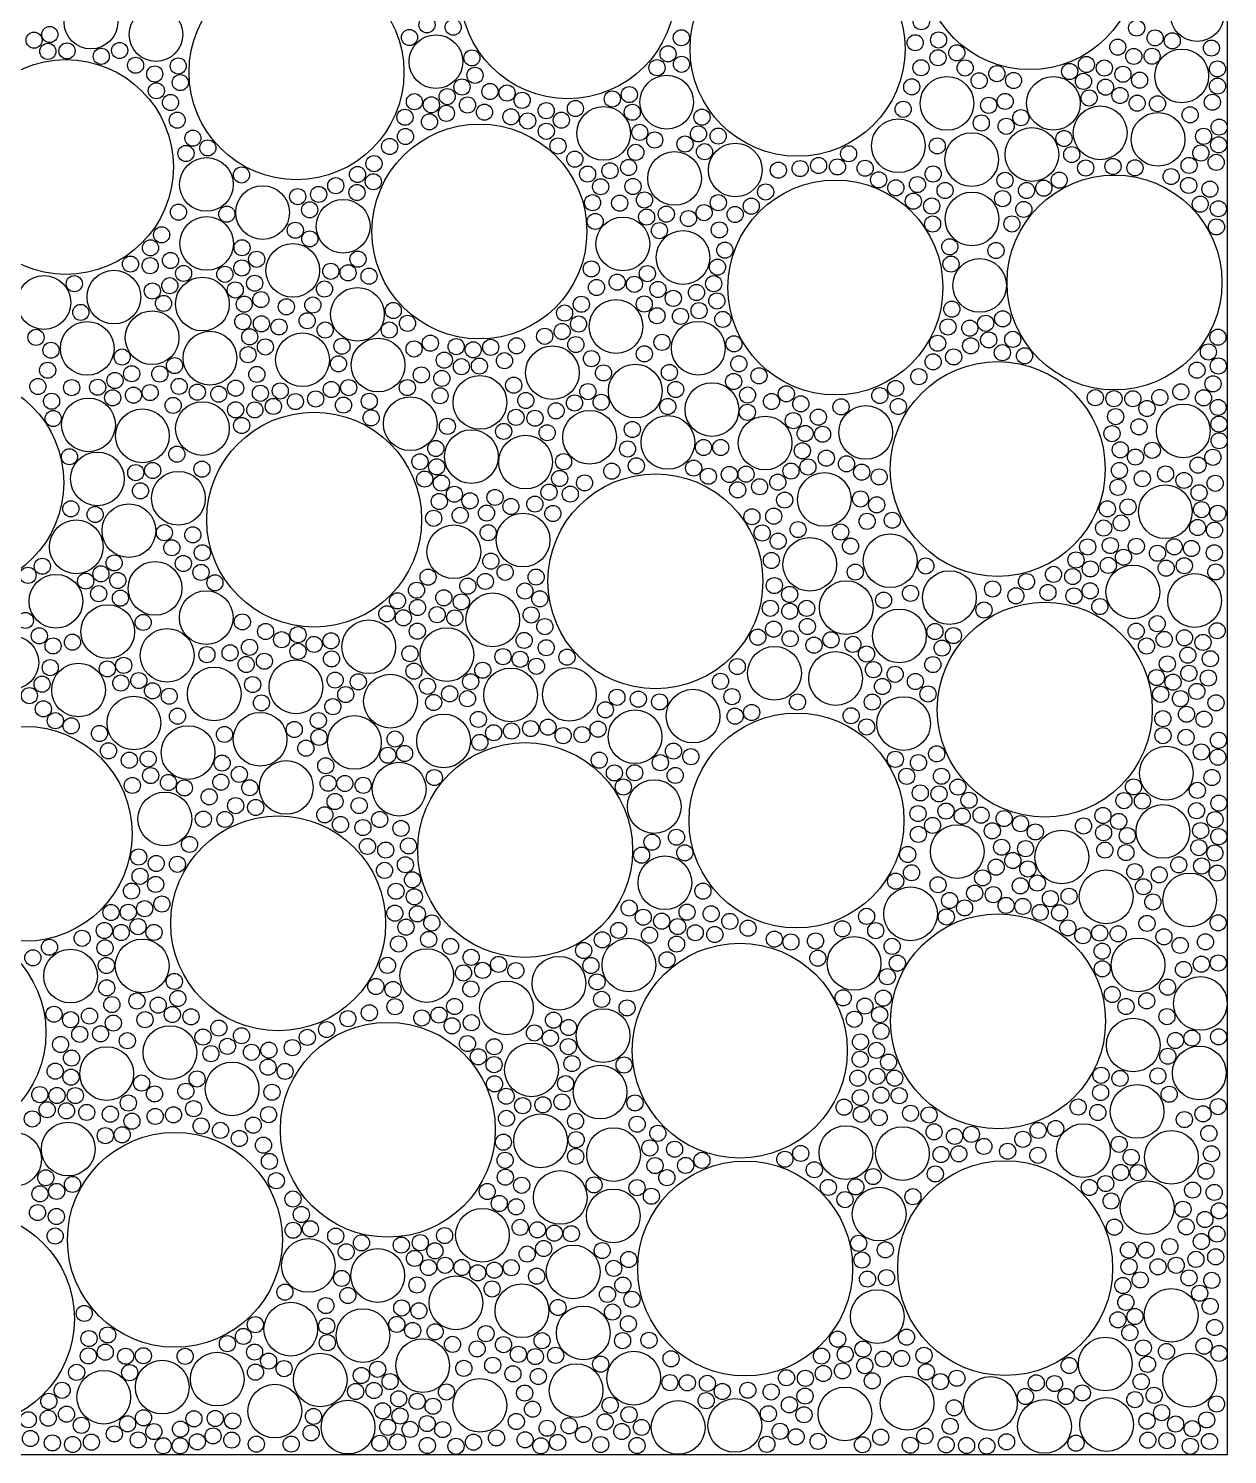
# Model space of a CAD drawing. Header units: metres. Extents: x 0 to 1000, y 0 to 1000.
# Drawn here: x 554 to 1000, y 0 to 531 of the extents above; entities that cross this region are included whole.
import ezdxf

# ---------------------------------------------------------------- set-up
doc = ezdxf.new("R2010")
doc.units = ezdxf.units.M

msp = doc.modelspace()

# ---------------------------------------------------------------- linework, layer by layer
msp.add_lwpolyline([(0, 0), (1000, 0), (1000, 1000), (0, 1000), (0, 0)])
for centre, radius in [((926.47, 555.66), 40), ((754.42, 544.82), 40), ((839.96, 523.4), 40), ((653.42, 514.67), 40), ((576.92, 533.39), 10), ((988.69, 536.19), 10), ((601.13, 528.75), 10), ((886.04, 533.51), 3), ((561.6, 528.76), 3), ((702, 532.37), 3), ((711.77, 531.49), 3), ((966.19, 531.13), 3), ((555.75, 526.63), 3), ((587.6, 522.81), 3), ((695.49, 527.65), 3), ((705.35, 518.63), 10), ((796.71, 527.54), 3), ((883.76, 525.68), 3), ((892.46, 526.71), 3), ((959.16, 524.05), 3), ((973.07, 527.48), 3), ((979.45, 526.37), 3), ((994.03, 523.69), 3), ((560.89, 522.47), 3), ((568.01, 522.63), 3), ((580.76, 520.63), 3), ((718.73, 520.02), 3), ((791.76, 521.53), 3), ((796.76, 517.66), 3), ((892.26, 520.1), 3), ((899.24, 521.93), 3), ((947.49, 517.57), 3), ((965.13, 520.58), 3), ((971.94, 520.65), 3), ((982.97, 513.32), 10), ((567.61, 479.41), 40), ((593.54, 517.29), 3), ((600.67, 514.04), 3), ((609.41, 517.03), 3), ((719.88, 513.55), 3), ((787.64, 516.39), 3), ((885.93, 516.37), 3), ((902.34, 516.29), 3), ((914.16, 514.17), 3), ((941.27, 514.97), 3), ((954.17, 516.26), 3), ((961.08, 513.95), 3), ((996.27, 515.94), 3), ((601.27, 507.8), 3), ((610.17, 510.84), 3), ((715.04, 509.2), 3), ((725.45, 507.52), 3), ((731.83, 506.96), 3), ((791.24, 503.56), 10), ((882.47, 509.25), 3), ((895.59, 503.1), 10), ((907.55, 511.52), 3), ((920.37, 511.63), 3), ((935.19, 503.12), 10), ((946.39, 511.29), 3), ((954.6, 509.14), 3), ((967.29, 511.74), 3), ((996.29, 509.54), 3), ((606.55, 503.42), 3), ((697.33, 503.72), 3), ((703.64, 502.58), 3), ((709.54, 505.62), 3), ((717.1, 502.5), 3), ((737.43, 504.23), 3), ((771, 504.74), 3), ((777.32, 506.37), 3), ((911.11, 502.37), 3), ((917.24, 503.83), 3), ((948.5, 505.12), 3), ((959.99, 506.04), 3), ((966.39, 503.19), 3), ((973.96, 502.96), 3), ((994.38, 503.53), 3), ((609.04, 496.86), 3), ((693.81, 497.93), 3), ((702.94, 496.23), 3), ((709.25, 499.39), 3), ((723.41, 499.81), 3), ((733.27, 498.1), 3), ((739.51, 496.56), 3), ((746.39, 500.39), 3), ((752.03, 496.84), 3), ((757.26, 501.18), 3), ((767.78, 491.92), 10), ((778.43, 499.79), 3), ((804.38, 497.98), 3), ((879.29, 500.9), 3), ((923.08, 497.78), 3), ((952.62, 492.14), 10), ((974.15, 489.71), 10), ((986.11, 498.82), 3), ((721.53, 455.39), 40), ((746.42, 492.71), 3), ((781.22, 492.3), 3), ((803.07, 491.72), 3), ((810.42, 490.93), 3), ((877.48, 487.32), 10), ((908.34, 495.79), 3), ((917.63, 494.57), 3), ((927.19, 484.07), 10), ((991.1, 490.83), 3), ((996.91, 494.27), 3), ((614.87, 490.15), 3), ((620.41, 486.51), 3), ((688.12, 487.06), 3), ((694, 490.76), 3), ((750.78, 487.24), 3), ((786.79, 489.46), 3), ((798.05, 487.96), 3), ((891.97, 487.27), 3), ((904.77, 482.16), 10), ((939.14, 490.02), 3), ((996.71, 487.66), 3), ((612.28, 484.45), 3), ((682.28, 480.67), 3), ((757.03, 482.34), 3), ((779.74, 484.86), 3), ((794.17, 475.16), 10), ((805.33, 485.1), 3), ((816.79, 478.29), 10), ((858.96, 484.35), 3), ((942.03, 484.04), 3), ((990.09, 484.62), 3), ((995.8, 481.13), 3), ((619.92, 472.92), 10), ((632.98, 476.45), 3), ((676.15, 476.62), 3), ((761.8, 476.78), 3), ((770.14, 478.01), 3), ((777.05, 479.21), 3), ((832.81, 478.23), 3), ((840.93, 478.82), 3), ((847.79, 479.98), 3), ((854.81, 479.44), 3), ((865.11, 478.95), 3), ((890.42, 476.8), 3), ((947.23, 479.03), 3), ((957.38, 479.61), 3), ((965.57, 479.09), 3), ((979.03, 475.85), 3), ((985.71, 480), 3), ((668.05, 472.45), 3), ((675.95, 469.92), 3), ((682.05, 473.92), 3), ((766.65, 472.06), 3), ((778.68, 472.15), 3), ((854.06, 434.53), 40), ((828.07, 470.12), 3), ((870.15, 474.64), 3), ((876.54, 471.67), 3), ((884.59, 472.86), 3), ((894.87, 470.66), 3), ((917.19, 474.43), 3), ((957.95, 436.41), 40), ((925.2, 470.66), 3), ((931.62, 471.55), 3), ((937.37, 474.52), 3), ((985.56, 472.55), 3), ((993.46, 471.17), 3), ((640.83, 462.44), 10), ((653.88, 468.38), 3), ((661.68, 469.21), 3), ((670.81, 457.34), 10), ((763.63, 466.12), 3), ((773.75, 465.96), 3), ((782.96, 467.13), 3), ((810.46, 466.12), 3), ((822.72, 464.83), 3), ((883.07, 466.69), 3), ((889.9, 464.88), 3), ((904.9, 460.06), 10), ((916.29, 467.63), 3), ((989.86, 465.57), 3), ((609.5, 462.6), 3), ((627.5, 461.86), 3), ((658.34, 463.45), 3), ((764.64, 459.14), 3), ((783.76, 460.77), 3), ((791.09, 461.86), 3), ((799.34, 460.21), 3), ((805.18, 462.42), 3), ((816.72, 461.74), 3), ((924.18, 463.61), 3), ((996.6, 463.86), 3), ((603.21, 454.15), 3), ((619.99, 450.94), 10), ((652.99, 455.85), 3), ((774.92, 450.76), 10), ((788.54, 455.72), 3), ((810.84, 455.98), 3), ((890.23, 458.18), 3), ((919.75, 458.2), 3), ((995.9, 457.1), 3), ((599.08, 449.3), 3), ((633.18, 449.34), 3), ((658.39, 452.64), 3), ((797.32, 445.71), 10), ((812.89, 448.44), 3), ((896.63, 449.7), 3), ((591.63, 443.27), 3), ((606.54, 444.59), 3), ((638.62, 445.05), 3), ((652.06, 440.92), 10), ((676.31, 445.1), 3), ((897.1, 443.27), 3), ((913.82, 448.3), 3), ((585.47, 430.96), 10), ((598.94, 442.67), 3), ((611.41, 439.78), 3), ((626.76, 439.46), 3), ((633.1, 441.81), 3), ((666.21, 440.57), 3), ((672.63, 440.02), 3), ((680.45, 438.74), 3), ((763.19, 441.46), 3), ((784.05, 439.71), 3), ((810.16, 442.13), 3), ((907.75, 435.3), 10), ((559.42, 428.95), 10), ((570.72, 435.96), 3), ((599.78, 433.23), 3), ((606.28, 435.21), 3), ((618.41, 428.38), 10), ((630.64, 433.63), 3), ((637.87, 436.13), 3), ((663.86, 433.97), 3), ((765.13, 434.56), 3), ((772.8, 436.51), 3), ((779.23, 435.74), 3), ((787.99, 433.81), 3), ((802.34, 432.68), 3), ((808.74, 435.96), 3), ((603.94, 428.62), 3), ((633.98, 428.33), 3), ((640.18, 430.05), 3), ((649.66, 427.35), 3), ((659.52, 428.01), 3), ((676.12, 424.55), 10), ((759.48, 428.3), 3), ((782.89, 428.4), 3), ((793.7, 430.5), 3), ((809.93, 429.53), 3), ((573.14, 425.27), 3), ((599.69, 415.85), 10), ((633.48, 421.82), 3), ((657.42, 422.16), 3), ((689.45, 425.96), 3), ((753.24, 425.03), 3), ((772.37, 420.02), 10), ((787.61, 424.03), 3), ((796.39, 423.8), 3), ((803.3, 425.91), 3), ((812.12, 422.66), 3), ((897.39, 426.48), 3), ((916.33, 422.89), 3), ((575.53, 411.88), 10), ((640.37, 421.03), 3), ((646.93, 419.86), 3), ((664.11, 418.7), 3), ((687.96, 418.7), 3), ((694.76, 421.2), 3), ((752.32, 418.14), 3), ((758.44, 420.94), 3), ((803.01, 411.92), 10), ((895.95, 419.84), 3), ((904.07, 419.42), 3), ((910, 421.21), 3), ((556.47, 415.97), 3), ((562.04, 411.18), 3), ((621.22, 408.23), 10), ((636.03, 416.17), 3), ((641.86, 412.4), 3), ((655.67, 407.63), 10), ((670.35, 412.67), 3), ((683.8, 405.66), 10), ((697.2, 411.66), 3), ((703.27, 413.83), 3), ((712.89, 412.52), 3), ((719.21, 411.34), 3), ((725.75, 412.25), 3), ((735.34, 412.82), 3), ((745.84, 416.37), 3), ((757.42, 413.29), 3), ((789.51, 414.12), 3), ((816.27, 413.57), 3), ((892.11, 413.78), 3), ((904.41, 412.84), 3), ((911.12, 415.02), 3), ((920.07, 415.22), 3), ((996.45, 416.03), 3), ((588.53, 408.65), 3), ((635.41, 409.52), 3), ((669.06, 406.12), 3), ((708.46, 407.5), 3), ((730.86, 407.28), 3), ((748.69, 402.82), 10), ((763.24, 408.04), 3), ((782.94, 409.82), 3), ((818.1, 406.11), 3), ((890.42, 406.84), 3), ((898.09, 408.69), 3), ((916.21, 410.26), 3), ((924.46, 409.1), 3), ((992.9, 410.53), 3), ((560.79, 403.73), 3), ((592.08, 402.43), 3), ((602.54, 402.33), 3), ((608.03, 405.46), 3), ((638.66, 402.18), 3), ((699.89, 401.99), 3), ((707.56, 400.68), 3), ((714.82, 405.05), 3), ((721.52, 405.28), 3), ((767.72, 402.73), 3), ((779.56, 395.98), 10), ((792.25, 402.91), 3), ((825.6, 401.65), 3), ((914.48, 366.95), 40), ((885.09, 401.33), 3), ((988.64, 403.74), 3), ((996.6, 405.31), 3), ((526.8, 361.87), 40), ((557.15, 397.68), 3), ((569.74, 397.25), 3), ((579.4, 397.4), 3), ((585.85, 399.92), 3), ((598.95, 395.41), 3), ((609.74, 397.71), 3), ((616.51, 395.58), 3), ((630.79, 397.06), 3), ((647.39, 396.02), 3), ((666.37, 396.58), 3), ((672.87, 397.25), 3), ((694.69, 397.27), 3), ((721.72, 391.77), 10), ((734.29, 398.16), 3), ((761.9, 395.77), 3), ((794.61, 396.58), 3), ((808.09, 389.08), 10), ((816.17, 399.53), 3), ((876.49, 396.96), 3), ((982.66, 395.69), 3), ((994.61, 398.67), 3), ((562.27, 392.18), 3), ((576, 383.39), 10), ((585.01, 393.46), 3), ((592.75, 394.45), 3), ((607.51, 390.64), 3), ((624.5, 394.82), 3), ((640, 395.15), 3), ((644.82, 390.26), 3), ((653.04, 392.06), 3), ((660.58, 393.03), 3), ((670.92, 390.76), 3), ((680.52, 392.16), 3), ((695.8, 383.82), 10), ((706.89, 394.23), 3), ((738.8, 392.47), 3), ((756.94, 391.54), 3), ((766.86, 391.81), 3), ((791.65, 390.24), 3), ((821.35, 394.5), 3), ((830.27, 392.09), 3), ((835.79, 394.95), 3), ((841.17, 391.21), 3), ((856.15, 390.09), 3), ((870.59, 394.3), 3), ((877.47, 390.25), 3), ((950.81, 393.5), 3), ((957.75, 393.14), 3), ((964.78, 393.12), 3), ((974.82, 393.59), 3), ((991.09, 393.44), 3), ((562.86, 385.75), 3), ((596.06, 379.3), 10), ((618.43, 382.01), 10), ((660, 348.1), 40), ((630.77, 389), 3), ((637.92, 388.95), 3), ((681.23, 385.99), 3), ((735.13, 386.19), 3), ((742.21, 385.86), 3), ((750.08, 388.62), 3), ((762.56, 378.76), 10), ((821.28, 388.06), 3), ((838.39, 384.95), 3), ((847.71, 386.27), 3), ((865.34, 380.57), 10), ((958.37, 386.46), 3), ((970.04, 389.5), 3), ((983.56, 381.15), 10), ((996.51, 389.88), 3), ((633.02, 383.15), 3), ((709.61, 382.84), 3), ((730.55, 380.96), 3), ((746.76, 380.45), 3), ((778.45, 381.68), 3), ((791.68, 376.86), 10), ((827.89, 376.62), 10), ((842.79, 380.18), 3), ((849.28, 379.89), 3), ((957.01, 380.13), 3), ((967.06, 382.68), 3), ((996.84, 383.69), 3), ((705.3, 374.61), 3), ((718.54, 371.57), 10), ((738.71, 369.52), 10), ((776.68, 374.41), 3), ((804.95, 374.97), 3), ((811.37, 374.97), 3), ((960.09, 374.11), 3), ((996.91, 377.48), 3), ((568.93, 371.52), 3), ((579.31, 363.28), 10), ((608.91, 372.47), 3), ((699.4, 369.65), 3), ((752.86, 369.69), 3), ((841.73, 373.72), 3), ((850.66, 370.99), 3), ((858.18, 368.86), 3), ((965.74, 371.4), 3), ((972.02, 373.92), 3), ((994.56, 371.31), 3), ((593.59, 365.6), 3), ((599.91, 366.4), 3), ((618.23, 366.91), 3), ((705.63, 367.75), 3), ((751.42, 363.41), 3), ((770.81, 366.17), 3), ((779.96, 368.13), 3), ((801.27, 367.29), 3), ((806.74, 364.25), 3), ((814.58, 364.9), 3), ((820.79, 365.02), 3), ((837.49, 366.18), 3), ((843.82, 367.71), 3), ((863.84, 365.77), 3), ((870.34, 364), 3), ((959.78, 366.41), 3), ((976.97, 365.11), 3), ((989.05, 368.39), 3), ((595.35, 358.83), 3), ((609.47, 356.06), 10), ((701.13, 363.21), 3), ((707.36, 361.72), 3), ((747.45, 358.31), 3), ((787.04, 325.14), 40), ((760.67, 361.78), 3), ((817.68, 359.18), 3), ((825.82, 360.35), 3), ((832.61, 362.04), 3), ((849.93, 355.62), 10), ((959.21, 360.13), 3), ((968.29, 363.33), 3), ((983.82, 362.7), 3), ((989.43, 358.12), 3), ((995.44, 361.64), 3), ((706.59, 354.85), 3), ((712.22, 357.56), 3), ((718.03, 355.1), 3), ((727.34, 356.37), 3), ((733.25, 352.99), 3), ((742.18, 353.89), 3), ((755.34, 357.61), 3), ((835.15, 355.38), 3), ((863.39, 355.8), 3), ((869.43, 353.62), 3), ((962.98, 352.84), 3), ((976.87, 351.03), 10), ((569.44, 352.14), 3), ((578.48, 350), 3), ((591.05, 343.99), 10), ((704.51, 348.6), 3), ((714.38, 349.69), 3), ((724.18, 350.55), 3), ((737.76, 340.51), 10), ((748.88, 350.38), 3), ((822.97, 349.17), 3), ((831.09, 349.38), 3), ((865.86, 347.47), 3), ((875.23, 347.88), 3), ((955.29, 352.11), 3), ((990.34, 351.83), 3), ((996.41, 350.44), 3), ((571.46, 337.98), 10), ((604.27, 343.23), 3), ((614.84, 342.43), 3), ((712, 336.14), 10), ((724.8, 343.22), 3), ((826.79, 343.13), 3), ((840.16, 344.39), 3), ((856.01, 343.48), 3), ((953.89, 344.97), 3), ((960.41, 346.83), 3), ((988.87, 345.16), 3), ((995.17, 344.22), 3), ((607.02, 337.63), 3), ((832.72, 340.09), 3), ((844.5, 331.45), 10), ((859.68, 338.22), 3), ((874.44, 332.81), 10), ((947.95, 337.93), 3), ((956.39, 338.44), 3), ((966.06, 338.2), 3), ((980.17, 337.99), 3), ((986.6, 337.35), 3), ((585.57, 331.98), 3), ((611.31, 331.77), 3), ((618.38, 335.77), 3), ((725.78, 332.62), 3), ((830.22, 332.89), 3), ((943.61, 333.07), 3), ((961.3, 334.1), 3), ((973.94, 335.58), 3), ((995.1, 335.73), 3), ((553.49, 327.36), 3), ((558.82, 330.74), 3), ((580.63, 327.9), 3), ((600.78, 322.5), 10), ((617.88, 328.45), 3), ((702.42, 326.7), 3), ((731.12, 328.5), 3), ((742.64, 326.71), 3), ((861.44, 328.57), 3), ((887.7, 330.85), 3), ((935.24, 327.72), 3), ((942.4, 326.9), 3), ((948.95, 329.75), 3), ((955.63, 331.07), 3), ((964.76, 321.19), 10), ((977.17, 330.05), 3), ((983.93, 330.93), 3), ((995.66, 328.63), 3), ((563.9, 317.69), 10), ((574.95, 325.22), 3), ((586.91, 325.43), 3), ((623.07, 324.59), 3), ((698.13, 321.81), 3), ((717.2, 323.35), 3), ((723.75, 325.09), 3), ((738.44, 321.51), 3), ((831.32, 323.54), 3), ((858.1, 315.34), 10), ((896.47, 319.06), 10), ((912.57, 322.28), 3), ((925.2, 325.01), 3), ((933.16, 320.97), 3), ((948.88, 321.57), 3), ((987.77, 317.99), 10), ((579.8, 320.52), 3), ((587.89, 318.88), 3), ((619.82, 311.61), 10), ((691.05, 317.87), 3), ((708.26, 319), 3), ((714.79, 317.47), 3), ((726.48, 310.79), 10), ((744.02, 318.59), 3), ((837.01, 320.26), 3), ((871.99, 318.12), 3), ((882.01, 320.66), 3), ((921.24, 319.74), 3), ((942.86, 319.7), 3), ((952.5, 315.72), 3), ((552.51, 310.57), 3), ((583.17, 306.4), 10), ((687.07, 313.04), 3), ((693.23, 311.53), 3), ((698.5, 315.37), 3), ((705.78, 312.71), 3), ((712.38, 311.49), 3), ((740.81, 312.61), 3), ((829.81, 315.09), 3), ((837.06, 314), 3), ((843.35, 315.06), 3), ((877.86, 304.8), 10), ((931.99, 277.35), 40), ((909.36, 314.44), 3), ((596.36, 309.83), 3), ((633.26, 310.02), 3), ((641.93, 306.43), 3), ((653.99, 305.26), 3), ((680.33, 300.75), 10), ((698.41, 306.56), 3), ((745.88, 308.26), 3), ((831.06, 307.32), 3), ((843.62, 308.31), 3), ((891.09, 306.45), 3), ((966, 306.59), 3), ((973.85, 309.35), 3), ((996.16, 306.73), 3), ((547.47, 294.89), 10), ((557.69, 304.83), 3), ((562.82, 301.07), 3), ((570.03, 302.46), 3), ((605.29, 297.57), 10), ((635.96, 300.56), 3), ((647.91, 303.4), 3), ((659.99, 301.64), 3), ((666.29, 302.97), 3), ((709.42, 297.85), 10), ((738.18, 303.13), 3), ((746.4, 300.4), 3), ((825.15, 304.33), 3), ((837.21, 303.75), 3), ((846.08, 301.36), 3), ((852.42, 303.34), 3), ((860.56, 301.65), 3), ((893.78, 300.27), 3), ((897.98, 304.93), 3), ((969.87, 301.04), 3), ((976.45, 303.5), 3), ((983.99, 304.11), 3), ((990.89, 302.39), 3), ((620.09, 297.82), 3), ((628.71, 298.49), 3), ((641.49, 295.37), 3), ((654, 299.05), 3), ((666.47, 296.23), 3), ((695.69, 298.17), 3), ((730.31, 297.08), 3), ((736.69, 296.09), 3), ((754.12, 296.87), 3), ((831.38, 290.88), 10), ((854.14, 288.95), 10), ((865.63, 298.06), 3), ((977.62, 294.36), 3), ((985.23, 297.64), 3), ((993.6, 296.31), 3), ((561.77, 292.99), 3), ((572.31, 284.66), 10), ((583.01, 292.52), 3), ((589.11, 293.84), 3), ((622.8, 283.19), 10), ((634.72, 294.16), 3), ((653.22, 285.84), 10), ((697.15, 291.67), 3), ((722.78, 292.02), 3), ((733.14, 282.84), 10), ((742.77, 293.49), 3), ((755.03, 283.05), 10), ((817.51, 293.39), 3), ((868.21, 292.24), 3), ((876.28, 290.51), 3), ((890.34, 294.13), 3), ((973.59, 289.29), 3), ((985.62, 290.88), 3), ((992.87, 289.13), 3), ((558.73, 286.83), 3), ((588.04, 287.26), 3), ((594.73, 288.17), 3), ((599.84, 284.36), 3), ((637.11, 286.69), 3), ((667.82, 288.35), 3), ((676.44, 287.71), 3), ((688.42, 280.5), 10), ((702.21, 286.04), 3), ((718.26, 287.74), 3), ((811.28, 287.89), 3), ((871.57, 285.97), 3), ((883.83, 287.84), 3), ((979.71, 287.57), 3), ((988.59, 284.14), 3), ((554.01, 282.56), 3), ((592.9, 272.38), 10), ((606.06, 282.34), 3), ((640.38, 279.86), 3), ((666.97, 278.45), 3), ((671.77, 282.96), 3), ((704.48, 280.02), 3), ((710.45, 283.22), 3), ((717.09, 281.42), 3), ((772.72, 281.95), 3), ((780.67, 281.27), 3), ((788.6, 280.22), 3), ((801.06, 274.95), 10), ((815.55, 282.19), 3), ((839.96, 280.19), 3), ((867.79, 280.17), 3), ((879.44, 272.17), 10), ((888.53, 283.19), 3), ((975.14, 283.07), 3), ((982.49, 281.44), 3), ((995.75, 279.9), 3), ((559.2, 277.64), 3), ((563.66, 273.23), 3), ((609.15, 274.9), 3), ((639.89, 266.31), 10), ((661.55, 273.28), 3), ((721.12, 273.72), 3), ((768.43, 277.29), 3), ((779.46, 267.25), 10), ((816.72, 274.9), 3), ((822.88, 276.3), 3), ((859.9, 275.08), 3), ((975.95, 273.98), 3), ((984.75, 275.63), 3), ((991.25, 273.79), 3), ((552.26, 231.1), 40), ((569.56, 271.3), 3), ((580.1, 268.47), 3), ((613.07, 261.37), 10), ((626.63, 268.12), 3), ((652.6, 269.94), 3), ((674.99, 265.14), 10), ((708.21, 265.7), 10), ((726.8, 268.75), 3), ((733.47, 269.38), 3), ((740.59, 270.29), 3), ((747.05, 270.82), 3), ((759.73, 268.03), 3), ((765.7, 270.1), 3), ((839.57, 236.06), 40), ((865.67, 270.9), 3), ((656.93, 262.99), 3), ((661.82, 267.04), 3), ((690.16, 266.4), 3), ((721.67, 265.15), 3), ((752.7, 267.66), 3), ((975.98, 267.68), 3), ((984.57, 267.02), 3), ((996.68, 265.92), 3), ((583.45, 262.02), 3), ((591.22, 258.52), 3), ((598.24, 258.99), 3), ((625.76, 257.46), 3), ((687.43, 260.37), 3), ((693.68, 261.03), 3), ((738.56, 225.07), 40), ((766.13, 258.55), 3), ((788.88, 257.6), 3), ((793.77, 261.92), 3), ((800.25, 259.83), 3), ((876.36, 258.85), 3), ((884.96, 257.61), 3), ((891.75, 260.88), 3), ((977.24, 253.69), 10), ((990.25, 261.58), 3), ((996.41, 259.66), 3), ((599.13, 252.79), 3), ((632.17, 253.25), 3), ((649.62, 248.39), 10), ((664.32, 256.45), 3), ((691.66, 247.74), 10), ((704.75, 252.06), 3), ((771.78, 253.78), 3), ((779.34, 253.85), 3), ((794.41, 252.85), 3), ((880.61, 252.52), 3), ((893.54, 252.55), 3), ((994.24, 252.08), 3), ((592.32, 249.13), 3), ((605.76, 250.2), 3), ((611.71, 248.2), 3), ((625.28, 250.34), 3), ((636.06, 248.26), 3), ((665.22, 249.94), 3), ((671.44, 249.85), 3), ((678.26, 249.17), 3), ((775.1, 248.54), 3), ((786.6, 241.26), 10), ((899.64, 248.51), 3), ((965.04, 248.57), 3), ((988.79, 247.29), 3), ((604.42, 236.65), 10), ((620.94, 244.88), 3), ((630.77, 241.61), 3), ((667.79, 243.14), 3), ((676.76, 241.62), 3), ((885.64, 246.34), 3), ((892.62, 245.97), 3), ((903.79, 243.61), 3), ((961.45, 243.47), 3), ((968.33, 243.31), 3), ((996.81, 242.54), 3), ((618.76, 236.58), 3), ((626.8, 236.47), 3), ((638.25, 240.91), 3), ((663.97, 238.2), 3), ((684.39, 236.43), 3), ((884.8, 238.65), 3), ((895.21, 239.58), 3), ((901.24, 237.67), 3), ((908.27, 238.07), 3), ((916.86, 236.78), 3), ((953.64, 237.92), 3), ((975.99, 231.99), 10), ((988.46, 239.72), 3), ((995.36, 236.4), 3), ((646.62, 197.77), 40), ((669.83, 234.57), 3), ((678.16, 233.44), 3), ((692.33, 233.12), 3), ((884.94, 230.91), 3), ((890.22, 234.25), 3), ((899.4, 224.5), 10), ((912.45, 232.21), 3), ((922.97, 234.89), 3), ((928.47, 231.82), 3), ((946.41, 234.03), 3), ((953.88, 231.52), 3), ((959.48, 235.73), 3), ((990.02, 232.3), 3), ((613.61, 227.16), 3), ((679.86, 226.43), 3), ((695.15, 226.6), 3), ((785.79, 228.01), 3), ((794.89, 229.84), 3), ((915.93, 226.11), 3), ((924.84, 225.58), 3), ((938.35, 222.48), 10), ((962.72, 230.42), 3), ((989.33, 225.97), 3), ((996.78, 230.05), 3), ((594.66, 222.48), 3), ((601.22, 220.08), 3), ((686.66, 225.06), 3), ((781.9, 223.17), 3), ((797.99, 224.05), 3), ((880.97, 223.41), 3), ((920.09, 221.16), 3), ((954.36, 225.06), 3), ((962.2, 224.12), 3), ((995.29, 223.97), 3), ((595.2, 215.3), 3), ((609.11, 219.77), 3), ((686.21, 217.5), 3), ((693.98, 219.59), 3), ((790.58, 212.89), 10), ((882.39, 216.62), 3), ((908.89, 214.7), 3), ((913.88, 218.68), 3), ((925.69, 218.02), 3), ((965.51, 217.03), 3), ((974.6, 215.84), 3), ((981.87, 219.57), 3), ((990.41, 219.12), 3), ((996.17, 216.49), 3), ((592.02, 209.79), 3), ((600.99, 212.28), 3), ((690.49, 209.72), 3), ((696.6, 213.97), 3), ((804.73, 209.77), 3), ((876.46, 213.46), 3), ((892.27, 212.15), 3), ((922.91, 211.73), 3), ((929.22, 212.78), 3), ((954.84, 207.64), 10), ((968.73, 211.41), 3), ((985.93, 206.5), 10), ((603.32, 204.97), 3), ((697.29, 207.66), 3), ((882.02, 201.32), 10), ((896.57, 206.27), 3), ((905.9, 209.02), 3), ((912.82, 208.45), 3), ((917.6, 204.46), 3), ((934.09, 206.97), 3), ((941.03, 207.85), 3), ((972.22, 205.73), 3), ((584.37, 201.81), 3), ((590.82, 201.89), 3), ((596.9, 203.23), 3), ((690.05, 201.56), 3), ((698.44, 201.31), 3), ((777.27, 203.47), 3), ((782.52, 200.05), 3), ((798.83, 201.93), 3), ((807.79, 201.31), 3), ((865.66, 200.37), 3), ((895.34, 200.15), 3), ((902.14, 203.52), 3), ((923.82, 204.08), 3), ((930.29, 201.85), 3), ((937.51, 201.68), 3), ((520.16, 157.08), 40), ((581.89, 195.12), 3), ((588.19, 194.35), 3), ((594.44, 196.55), 3), ((600.41, 194.4), 3), ((694.19, 196.35), 3), ((703.83, 197.92), 3), ((773.34, 195.14), 3), ((789.39, 198.59), 3), ((795.34, 196.56), 3), ((801.88, 194.27), 3), ((809.15, 193.61), 3), ((814.75, 198.5), 3), ((821.54, 195.96), 3), ((856.69, 195.75), 3), ((869.06, 195.06), 3), ((914.61, 161.32), 40), ((940.58, 196.08), 3), ((952.42, 194.16), 3), ((959.3, 193.89), 3), ((970.05, 197.75), 3), ((996.53, 197.97), 3), ((561.48, 188.87), 3), ((573.64, 192.21), 3), ((582.16, 188.64), 3), ((595.99, 181.91), 10), ((691.42, 190.1), 3), ((702.64, 191.8), 3), ((710.76, 189.19), 3), ((767.28, 191.64), 3), ((777.18, 182.27), 10), ((784.85, 193.39), 3), ((794.93, 190.05), 3), ((831.33, 191.88), 3), ((837.49, 190.83), 3), ((846.65, 191.21), 3), ((860.98, 182.87), 10), ((875.16, 189.2), 3), ((946.16, 193.18), 3), ((966.7, 182.28), 10), ((976.34, 192.77), 3), ((982.39, 189.56), 3), ((991.81, 190.87), 3), ((555.3, 184.95), 3), ((569.32, 178.15), 10), ((701.94, 178.34), 10), ((718.45, 185.11), 3), ((760.34, 187.68), 3), ((818.45, 150.39), 40), ((791.39, 184.21), 3), ((847.5, 184.81), 3), ((877.11, 182.96), 3), ((953.36, 187.43), 3), ((996.59, 183.01), 3), ((582.66, 182.09), 3), ((687.29, 182.12), 3), ((715.59, 179.3), 3), ((722.73, 180.26), 3), ((728.69, 182.48), 3), ((735.09, 180.17), 3), ((751.13, 175.48), 10), ((763.04, 182.06), 3), ((873.37, 177.92), 3), ((953.39, 180.84), 3), ((983.64, 180.57), 3), ((990.29, 182.57), 3), ((582.79, 173.75), 3), ((607.96, 176.15), 3), ((682.99, 174.28), 3), ((689.36, 173.16), 3), ((718.34, 173.34), 3), ((731.59, 166.3), 10), ((765.3, 175.97), 3), ((977.69, 174.02), 3), ((989.9, 167.96), 10), ((584.71, 167.52), 3), ((594.04, 168.85), 3), ((601.95, 167.33), 3), ((609.27, 169.79), 3), ((767.02, 169.46), 3), ((856.94, 170.06), 3), ((865.03, 166.96), 3), ((871.88, 169.93), 3), ((957.1, 171.28), 3), ((969.95, 168.9), 3), ((563.15, 163.93), 3), ((569.34, 161.9), 3), ((576.38, 163.24), 3), ((597.05, 161.9), 3), ((607.2, 163.85), 3), ((614.16, 162.98), 3), ((672.57, 162.27), 3), ((680.57, 164.47), 3), ((690.11, 166.75), 3), ((700.09, 162.54), 3), ((706.47, 163.62), 3), ((712.29, 166.82), 3), ((749.11, 161.73), 3), ((767.56, 155.98), 10), ((776.5, 166.28), 3), ((861.07, 162.05), 3), ((870.51, 163.76), 3), ((962.23, 166.81), 3), ((977.46, 163.04), 3), ((572.74, 156.46), 3), ((580.5, 156.63), 3), ((585.23, 160.64), 3), ((606.31, 149.67), 10), ((624.52, 158.78), 3), ((687.43, 120.91), 40), ((664.66, 158.22), 3), ((711.36, 159.61), 3), ((718.54, 160.78), 3), ((742.02, 156.96), 3), ((754.7, 159.01), 3), ((871.06, 157.55), 3), ((964.92, 152.47), 10), ((565.61, 152.67), 3), ((590.46, 154.07), 3), ((618.65, 155.43), 3), ((627.74, 151.97), 3), ((632.96, 155.92), 3), ((651.87, 151.48), 3), ((657.47, 155.31), 3), ((717.08, 153.01), 3), ((727.03, 151.83), 3), ((747.92, 155.03), 3), ((754.65, 151.87), 3), ((863.38, 153.61), 3), ((980.63, 154.14), 3), ((986.77, 155.05), 3), ((996.7, 155.52), 3), ((569.7, 147.61), 3), ((582.78, 141.81), 10), ((621.57, 149.25), 3), ((636.7, 149.76), 3), ((643.14, 150.53), 3), ((721.14, 148.07), 3), ((740.91, 143.2), 10), ((863.25, 147.15), 3), ((869.34, 150.47), 3), ((873.84, 146.08), 3), ((977.8, 148.29), 3), ((989.51, 142.07), 10), ((563.6, 142.71), 3), ((569.48, 140.5), 3), ((629.46, 136.13), 10), ((642.83, 144.21), 3), ((649.19, 142.64), 3), ((726.99, 145.16), 3), ((755.99, 145.56), 3), ((766.45, 134.94), 10), ((775.38, 145.03), 3), ((869.51, 140.82), 3), ((952.92, 141.2), 3), ((974.1, 140.94), 3), ((595.78, 138.31), 3), ((612.22, 135.24), 3), ((616.43, 139.83), 3), ((727.16, 138), 3), ((753.61, 138.07), 3), ((862.38, 140.11), 3), ((876.11, 140.13), 3), ((959.98, 140.04), 3), ((557.89, 133.99), 3), ((564.27, 133.65), 3), ((571.11, 133.64), 3), ((590.83, 130.87), 3), ((600.58, 134.26), 3), ((644.33, 134.88), 3), ((731.5, 133.4), 3), ((737.65, 129.88), 3), ((745.19, 130.2), 3), ((752.25, 131.28), 3), ((779.44, 130.9), 3), ((863.35, 132.9), 3), ((871.05, 133.8), 3), ((877.78, 133.6), 3), ((952.77, 134.76), 3), ((966.37, 127.76), 10), ((978.3, 134.13), 3), ((555.07, 124.94), 3), ((560.6, 128.36), 3), ((567.81, 127.95), 3), ((575.36, 127.37), 3), ((584.15, 126.7), 3), ((600.84, 125.88), 3), ((607.64, 126.47), 3), ((615.16, 128.76), 3), ((643.04, 126.54), 3), ((731.6, 125.15), 3), ((857.29, 129.32), 3), ((863.69, 126.67), 3), ((870.32, 125.43), 3), ((882.03, 127.05), 3), ((888.91, 126.42), 3), ((944.41, 129.38), 3), ((951.72, 127.32), 3), ((983.96, 124.7), 3), ((990.91, 126.85), 3), ((996.53, 129.53), 3), ((568.47, 113.74), 10), ((592.17, 124.11), 3), ((617.93, 122.31), 3), ((625.13, 120.68), 3), ((637.33, 122.61), 3), ((744.32, 116.79), 10), ((757.32, 124.06), 3), ((780.24, 122.97), 3), ((787.96, 119.6), 3), ((857.96, 112.41), 10), ((890.79, 120.13), 3), ((904.66, 119.21), 3), ((929.53, 120.67), 3), ((936.03, 121.37), 3), ((946.36, 113.14), 10), ((993.08, 119.56), 3), ((548.52, 109.91), 10), ((608.18, 79.92), 40), ((582.27, 118.72), 3), ((588.53, 119.04), 3), ((632.16, 117.64), 3), ((641.14, 115.16), 3), ((730.47, 116.29), 3), ((757.53, 117.23), 3), ((771.46, 111.67), 10), ((784.97, 114.14), 3), ((879, 112.05), 10), ((898.39, 118.43), 3), ((909.33, 114.72), 3), ((923.82, 117.36), 3), ((959.66, 115.5), 3), ((979.12, 110.65), 10), ((643.35, 109.13), 3), ((731.1, 109.55), 3), ((757.36, 110.98), 3), ((794.18, 113.66), 3), ((804.36, 109.51), 3), ((835.23, 109.93), 3), ((841.15, 112.1), 3), ((893.39, 111.7), 3), ((899.98, 111.95), 3), ((918.16, 112.92), 3), ((929.42, 111.41), 3), ((964.14, 110.67), 3), ((994.05, 111.98), 3), ((731.17, 103.26), 3), ((820.47, 69.24), 40), ((786.91, 107.57), 3), ((798.29, 107.64), 3), ((846.19, 106.02), 3), ((868.1, 103.47), 3), ((917.23, 69.39), 40), ((891.23, 104.47), 3), ((960.25, 104.98), 3), ((966.68, 104.94), 3), ((991.97, 105.51), 3), ((560.12, 103.04), 3), ((564.14, 97.96), 3), ((570.05, 100.57), 3), ((645.91, 101.95), 3), ((724.44, 97.92), 3), ((737.24, 100.24), 3), ((751.61, 95.72), 10), ((764.21, 100.37), 3), ((780.2, 99.36), 3), ((791.3, 103.07), 3), ((851.42, 99.45), 3), ((861.65, 99.64), 3), ((948.59, 99.43), 3), ((954.67, 100.87), 3), ((970.11, 91.91), 10), ((987.01, 98.45), 3), ((557.93, 97.05), 3), ((652.12, 95.12), 3), ((728.92, 93.47), 3), ((771.36, 88.84), 10), ((785.55, 96.15), 3), ((857.63, 94.9), 3), ((870.35, 89.51), 10), ((882.91, 95.98), 3), ((956.68, 94.38), 3), ((995.06, 97.59), 3), ((530.75, 50.53), 40), ((557.04, 90.08), 3), ((564.05, 88.61), 3), ((655.24, 89.35), 3), ((722.66, 81.65), 10), ((735.22, 92.21), 3), ((983.44, 91.31), 3), ((991.6, 87.49), 3), ((996.92, 90.73), 3), ((652.18, 83.49), 3), ((658.62, 84.02), 3), ((736.7, 84.57), 3), ((743.13, 83.66), 3), ((749.41, 82.42), 3), ((755.75, 82.2), 3), ((957.93, 84.64), 3), ((984.64, 84.77), 3), ((996.06, 82.07), 3), ((563.59, 81.34), 3), ((657.84, 70.38), 10), ((668.04, 81.31), 3), ((677.61, 78.82), 3), ((692.44, 77.97), 3), ((699.51, 78.87), 3), ((708.57, 81.51), 3), ((745.46, 76.69), 3), ((862.72, 78.62), 3), ((978.56, 77.38), 3), ((990.29, 79.3), 3), ((671.94, 75.45), 3), ((683.68, 66.65), 10), ((697.38, 73.01), 3), ((704.96, 75.81), 3), ((739.29, 74.64), 3), ((756.43, 67.96), 10), ((767.25, 75.93), 3), ((777.1, 72.59), 3), ((863.92, 72.41), 3), ((872.64, 76.2), 3), ((963.17, 76.14), 3), ((969.7, 76.09), 3), ((988.26, 72.65), 3), ((995.63, 73.58), 3), ((702.56, 69.6), 3), ((708.77, 70.45), 3), ((715.01, 69.62), 3), ((720.88, 67.63), 3), ((727.07, 68.61), 3), ((733.36, 69.55), 3), ((742.84, 66.38), 3), ((771.54, 69.3), 3), ((963.35, 69.94), 3), ((974.15, 69.89), 3), ((980.92, 70.44), 3), ((670.27, 65.56), 3), ((698.28, 63.11), 3), ((712.78, 56.46), 10), ((726.25, 61.63), 3), ((774.93, 63.08), 3), ((865.98, 65.32), 3), ((873.08, 65.84), 3), ((961.06, 62.93), 3), ((967.52, 65), 3), ((985.66, 65.75), 3), ((994.16, 64.84), 3), ((649.13, 60.45), 3), ((664.38, 55.44), 3), ((672.55, 59.2), 3), ((737.36, 53.54), 10), ((769.19, 59.6), 3), ((778.31, 57.78), 3), ((869.64, 51.37), 10), ((962.17, 56.65), 3), ((979.05, 51.82), 10), ((989.65, 60.04), 3), ((574.42, 52.52), 3), ((651.31, 46.67), 10), ((678.19, 44.28), 10), ((692.61, 54.56), 3), ((699, 53.48), 3), ((750.79, 54.71), 3), ((760.19, 45.27), 10), ((771.05, 53.04), 3), ((959.19, 50.15), 3), ((965.56, 51.39), 3), ((993.56, 55.17), 3), ((638.1, 48.34), 3), ((664.67, 47.85), 3), ((690.77, 48.43), 3), ((696.68, 46.17), 3), ((705.05, 45.69), 3), ((723.97, 44.99), 3), ((776.99, 48.65), 3), ((963.66, 45.34), 3), ((995.24, 47.29), 3), ((576.19, 43.15), 3), ((583.14, 44.52), 3), ((627.71, 41.26), 3), ((633.68, 43.97), 3), ((664.93, 41.64), 3), ((700.4, 33.09), 10), ((711.53, 41), 3), ((730.5, 40.9), 3), ((744.85, 42.36), 3), ((774.83, 42.39), 3), ((784.66, 42.54), 3), ((854.91, 42.95), 3), ((880.52, 43.69), 3), ((954.52, 33.69), 10), ((968.69, 39.67), 3), ((991.28, 40.33), 3), ((575.95, 36.7), 3), ((582.25, 38.08), 3), ((589.83, 36.57), 3), ((596.44, 36.77), 3), ((611.97, 36.54), 3), ((623.93, 28.07), 10), ((637.84, 38.13), 3), ((643.05, 34.77), 3), ((662.27, 27.74), 10), ((720.67, 39.3), 3), ((736.03, 37.29), 3), ((742.34, 36.45), 3), ((749.9, 36.92), 3), ((778.97, 28.41), 10), ((792.87, 35.63), 3), ((848.87, 36.64), 3), ((857.71, 37.3), 3), ((864.33, 39.25), 3), ((871.88, 35.52), 3), ((878.67, 35.76), 3), ((887.04, 36.91), 3), ((977.28, 38.37), 3), ((985.9, 27.67), 10), ((996.87, 37.63), 3), ((571.58, 30.57), 3), ((591.35, 30.46), 3), ((603.46, 25.08), 10), ((638.16, 30.64), 3), ((648.82, 31.96), 3), ((677.58, 29.43), 3), ((683.64, 31.72), 3), ((715.72, 32.07), 3), ((726.49, 33.22), 3), ((734, 30.02), 3), ((743.45, 29.03), 3), ((757.53, 23.8), 10), ((766.67, 33.64), 3), ((849.55, 30.16), 3), ((856.69, 31.12), 3), ((865, 33.08), 3), ((887.93, 30.78), 3), ((941.08, 33.13), 3), ((970.22, 33.56), 3), ((566.19, 23.9), 3), ((581.7, 21.31), 10), ((682.27, 23.81), 3), ((688.27, 27.14), 3), ((721.69, 18.3), 10), ((792.44, 26.74), 3), ((798.94, 26.68), 3), ((806.4, 26.48), 3), ((821.44, 23.91), 3), ((835.83, 28.57), 3), ((842.88, 28.35), 3), ((867.77, 27.42), 3), ((880.75, 19.11), 10), ((893.12, 27.12), 3), ((899.25, 28.38), 3), ((911.73, 18.98), 10), ((928.82, 26.66), 3), ((935.63, 26.4), 3), ((967.87, 27.09), 3), ((561.25, 19.8), 3), ((645.37, 16.16), 10), ((675.48, 23.47), 3), ((691.5, 20.72), 3), ((698.36, 19.79), 3), ((709.26, 23.28), 3), ((738.38, 22.87), 3), ((770.21, 18.31), 3), ((805.92, 20.04), 3), ((811.95, 23.47), 3), ((830.13, 23.28), 3), ((836.93, 18.47), 3), ((842.74, 21.74), 3), ((857.61, 15.11), 10), ((924.8, 21.59), 3), ((939.87, 21.59), 3), ((945.96, 22.92), 3), ((965.53, 20.42), 3), ((972.69, 22.03), 3), ((995.93, 18.8), 3), ((553.58, 12.94), 3), ((561, 13.54), 3), ((567.83, 14.99), 3), ((596.48, 13.66), 3), ((615.25, 13.28), 3), ((623.19, 13.41), 3), ((659.77, 14.17), 3), ((672.62, 10.19), 10), ((685.48, 16.26), 3), ((691.98, 14.32), 3), ((704.28, 17.96), 3), ((741.31, 16.86), 3), ((777.22, 14.83), 3), ((795.52, 10.06), 10), ((816.61, 10.82), 10), ((829.11, 15.17), 3), ((842.34, 14.79), 3), ((898.25, 17.36), 3), ((931.89, 10.45), 10), ((955.01, 11.16), 10), ((975.48, 15.58), 3), ((573.36, 10.85), 3), ((585.64, 7.65), 3), ((590.56, 11.42), 3), ((600.34, 8.52), 3), ((610.25, 9.44), 3), ((629.68, 12.49), 3), ((658.89, 8.03), 3), ((687.41, 10.11), 3), ((695.75, 9.35), 3), ((702.07, 11.5), 3), ((707.88, 9.27), 3), ((735.25, 12.27), 3), ((746.75, 9.76), 3), ((754.94, 10.65), 3), ((768.32, 12.15), 3), ((774.54, 8.54), 3), ((781.87, 10.07), 3), ((833.47, 8.62), 3), ((896.76, 10.49), 3), ((970.05, 12.42), 3), ((980.69, 11.34), 3), ((986.87, 9.6), 3), ((992.25, 12.87), 3), ((554.41, 5.93), 3), ((562.56, 4.3), 3), ((570.1, 3.72), 3), ((577.09, 4.58), 3), ((594.52, 5.42), 3), ((603.8, 3.26), 3), ((610.13, 3.21), 3), ((616.51, 4.73), 3), ((622.39, 6.92), 3), ((629.34, 5.37), 3), ((638.5, 3.83), 3), ((651.46, 3.88), 3), ((684.46, 4.18), 3), ((691.12, 4.64), 3), ((702.14, 3.34), 3), ((712.8, 3.05), 3), ((719.32, 4.58), 3), ((727.87, 6.17), 3), ((738.55, 5.45), 3), ((744.39, 3.21), 3), ((750.64, 4.49), 3), ((760.29, 7.43), 3), ((766.7, 3.69), 3), ((780.21, 3.33), 3), ((828.5, 3.77), 3), ((839.42, 6.58), 3), ((847.62, 4.89), 3), ((864.14, 3.62), 3), ((870.92, 6.43), 3), ((881.92, 3.43), 3), ((887.34, 6.86), 3), ((895.27, 3.59), 3), ((902.89, 3.33), 3), ((910.4, 3.14), 3), ((917.78, 4.71), 3), ((943.61, 4.21), 3), ((970.37, 5.34), 3), ((977.5, 5.15), 3), ((986.17, 3.05), 3), ((993.32, 4.87), 3)]:
    msp.add_circle(centre, radius)

doc.saveas('drawing.dxf')
